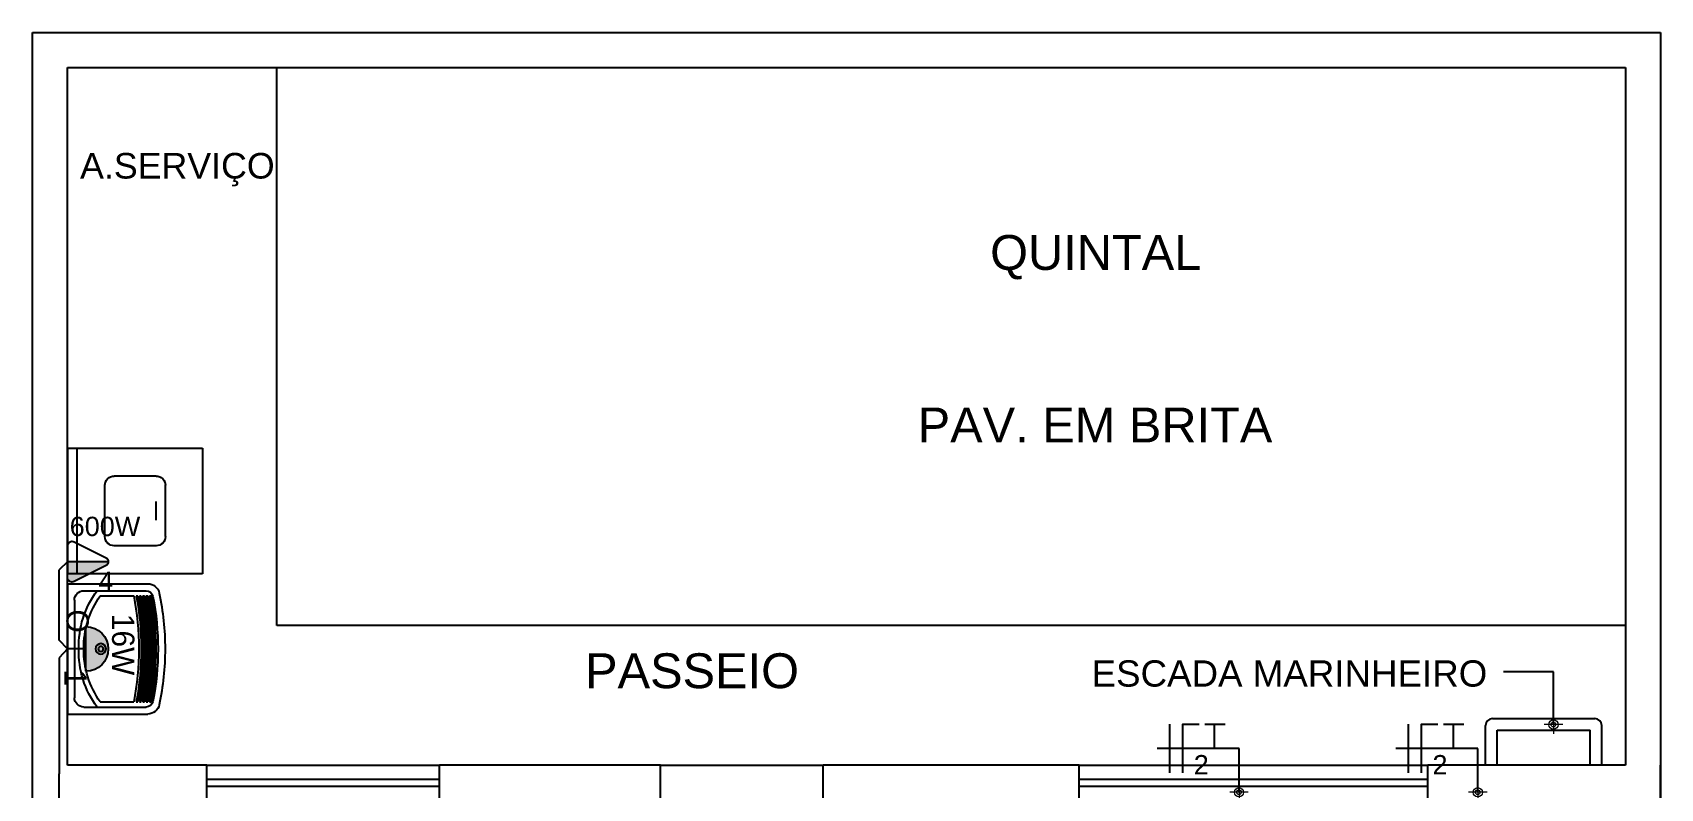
# Model space of a CAD drawing. Header units: millimetres. Extents: x -260 to 5539, y -1903 to 1459.
# Drawn here: x 2390.68 to 2397.68, y 729.89 to 733.14 of the extents above; entities that cross this region are included whole.
import ezdxf

# ---------------------------------------------------------------- set-up
doc = ezdxf.new("R2010")
doc.units = ezdxf.units.MM
for name, color, linetype in [('-HIDRO', 8, 'Continuous'), ('CABO-ILUM', 3, 'Continuous'), ('CABO.ILUMI.SOLO', 6, 'Continuous'), ('ELÉTRICO', 8, 'Continuous'), ('ESQUADRIA', 2, 'Continuous'), ('FIACAO', 1, 'Continuous'), ('LUMINO', 4, 'Continuous'), ('PONTOS_ELETRICOS', 2, 'Continuous')]:
    doc.layers.add(name, color=color, linetype=linetype)
doc.layers.add('COTAS', color=53, linetype='Continuous', lineweight=9)
doc.layers.add('LEGENDA', color=7, linetype='Continuous', lineweight=0)
doc.styles.add('ARIAL', font='arial.ttf', dxfattribs={"height": 2})
doc.styles.add('CARIMBO_DADOS', font='arial.ttf', dxfattribs={"height": 0.1})
doc.styles.add('CENTURY', font='GOTHIC.TTF')
doc.dimstyles.new('COTAS_EXTERNAS', dxfattribs={"dimtxt": 0.1, "dimasz": 0.01, "dimexe": 0, "dimexo": 0, "dimgap": 0.07, "dimtad": 1, "dimzin": 5, "dimdsep": 46, "dimtxsty": 'CARIMBO_DADOS', "dimblk1": 'CIRCULOS', "dimblk2": 'CIRCULOS', "dimsah": 1, "dimcen": 0, "dimse1": 1, "dimse2": 1, "dimclrd": 8, "dimclre": 8, "dimclrt": 230, "dimadec": 0, "dimazin": 0, "dimtfac": 100, "dimtix": 1, "dimtmove": 2, "dimatfit": 3, "dimldrblk": 'CIRCULOS', "dimfxl": 1, "dimtolj": 1, "dimtzin": 5, "dimarcsym": 0})

# ---------------------------------------------------------------- blocks, each defined once
blk = doc.blocks.new('CIRCULOS')
at = {"layer": 'COTAS'}
for p, q in [((-4, 0), (4, 0)), ((0, 4), (0, -4))]:
    blk.add_line(p, q, dxfattribs=at)
for radius in [2, 1]:
    blk.add_circle((0, 0), radius, dxfattribs=at)
blk = doc.blocks.new('MaqLavarRoupas')
at = {"layer": 'ELÉTRICO'}
for p, q in [((-0.27, 0), (-0.27, -0.58)), ((0.27, 0), (-0.27, 0)), ((0.27, -0.58), (0.27, 0)), ((0.27, -0.04), (-0.27, -0.04)), ((-0.15, -0.38), (-0.15, -0.2)), ((0.11, -0.16), (-0.11, -0.16)), ((0.15, -0.38), (0.15, -0.2)), ((0.11, -0.42), (-0.11, -0.42)), ((0.04, -0.38), (-0.04, -0.38)), ((-0.27, -0.58), (0.27, -0.58))]:
    blk.add_line(p, q, dxfattribs=at)
for centre, start, end in [((-0.11, -0.2), 90, 180), ((0.11, -0.2), 0, 90), ((-0.11, -0.38), 180, 270), ((0.11, -0.38), 270, 0)]:
    blk.add_arc(centre, 0.04, start, end, dxfattribs=at)
blk = doc.blocks.new('Tanque02')
at = {"layer": 'ELÉTRICO'}
for p, q in [((-0.28, 0), (0.28, 0)), ((-0.28, 0), (-0.28, -0.346)), ((0.28, 0), (0.28, -0.346)), ((-0.25, -0.07), (-0.25, -0.3379)), ((-0.21, -0.03), (0.21, -0.03)), ((0.25, -0.07), (0.25, -0.3379)), ((-0.2282, -0.1411), (-0.2282, -0.2851)), ((0.2282, -0.1411), (0.2282, -0.2851)), ((-0.2282, -0.2956), (-0.2282, -0.3028)), ((-0.2282, -0.3099), (-0.2282, -0.317)), ((-0.2282, -0.3241), (-0.2282, -0.3313)), ((-0.2282, -0.3384), (-0.2282, -0.3455)), ((0.2282, -0.2956), (0.2282, -0.3028)), ((0.2282, -0.3099), (0.2282, -0.317)), ((0.2282, -0.3241), (0.2282, -0.3313)), ((0.2282, -0.3384), (0.2282, -0.3455)), ((-0.2282, -0.3526), (-0.2282, -0.3598)), ((0.2282, -0.3526), (0.2282, -0.3598))]:
    blk.add_line(p, q, dxfattribs=at)
for radius in [0.0225, 0.011]:
    blk.add_circle((0, -0.1435), radius, dxfattribs=at)
for centre, radius, start, end in [((-0.21, -0.07), 0.04, 90, 180), ((-0.0124, -0.4456), 0.3968, 88.21634, 126.78896), ((0.0124, -0.4456), 0.3968, 53.21104, 91.78366), ((0.21, -0.07), 0.04, 0, 90), ((-0.0048, -0.4581), 0.3878, 89.29631, 125.17971), ((0.0048, -0.4581), 0.3878, 54.82029, 90.70369), ((-0.23, -0.346), 0.05, 180, 258.28678), ((-0.22, -0.3379), 0.03, 180, 258.70177), ((-0.0082, 0.8256), 1.1322, 258.79776, 270.41551), ((-0.0082, 0.8222), 1.1392, 258.86747, 270.41551), ((-0.0082, 0.8222), 1.1462, 258.93632, 270.41551), ((-0.0082, 0.8222), 1.1532, 259.00431, 270.41551), ((-0.0082, 0.8222), 1.1602, 259.07147, 270.41551), ((-0.0082, 0.8222), 1.1672, 259.13781, 270.41551), ((-0.0082, 0.8222), 1.1742, 259.20334, 270.41551), ((-0.0082, 0.8222), 1.1812, 259.26809, 270.41551), ((-0.0082, 0.8222), 1.1882, 259.33205, 270.41551), ((0.0082, 0.8222), 1.1812, 269.58449, 280.73191), ((0.0082, 0.8222), 1.1882, 269.58449, 280.66795), ((0.0082, 0.8222), 1.1672, 269.58449, 280.86219), ((0.0082, 0.8222), 1.1742, 269.58449, 280.79666), ((0.0082, 0.8222), 1.1532, 269.58449, 280.99569), ((0.0082, 0.8222), 1.1602, 269.58449, 280.92853), ((0.0082, 0.8222), 1.1392, 269.58449, 281.13253), ((0.0082, 0.8222), 1.1462, 269.58449, 281.06368), ((0.0082, 0.8256), 1.1322, 269.58449, 281.20224), ((0.22, -0.3379), 0.03, 281.29823, 0), ((0.23, -0.346), 0.05, 281.71322, 0), ((0, 0.7633), 1.1829, 258.28678, 270), ((-0.0082, 0.8222), 1.1952, 259.39526, 270.41551), ((-0.0082, 0.8222), 1.2022, 259.45771, 270.41551), ((0, 0.7633), 1.1529, 258.70177, 270), ((0.0082, 0.8222), 1.1952, 269.58449, 280.60474), ((0.0082, 0.8222), 1.2022, 269.58449, 280.54229), ((0, 0.7633), 1.1529, 270, 281.29823), ((0, 0.7633), 1.1829, 270, 281.71322)]:
    blk.add_arc(centre, radius, start, end, dxfattribs=at)
blk = doc.blocks.new('f_fnt')
at = {"layer": 'FIACAO', "color": 4}
for points in [[(-0.08, -0.15), (-0.08, 0.15)], [(0, -0.15), (0, 0.15), (0.1, 0.15)], [(0.135, 0.15), (0.26, 0.15)], [(0.195, 0), (0.195, 0.15)]]:
    blk.add_lwpolyline(points, dxfattribs=at)
blk = doc.blocks.new('T_tm')
at = {"layer": 'PONTOS_ELETRICOS'}
blk.add_hatch(color=256, dxfattribs=at).paths.add_polyline_path([(0.1751, -0.0179, 0.284079), (0.1862, 0), (0.0109, 0), (0.0109, -0.0676, 0.557537), (0.0398, -0.0855)])
blk.add_line((0.1862, 0), (0.0109, 0), dxfattribs=at)
blk.add_lwpolyline([(0.0109, -0.0676), (0.0109, 0.0676, -0.557537), (0.0398, 0.0855), (0.1751, 0.0179, -0.618034), (0.1751, -0.0179), (0.0398, -0.0855, -0.557537)], format="xyb", close=True, dxfattribs=at)
blk = doc.blocks.new('aran')
h = blk.add_hatch(color=256)
h.set_gradient(color1=(87, 87, 255), color2=(71, 71, 255), tint=1)
h.paths.add_polyline_path([(966.6286, -263.7091, 1), (966.6286, -263.5491)])
for p, q in [((966.6286, -263.5491), (966.6286, -263.7091)), ((966.5754, -263.6291), (966.5622, -263.6291)), ((966.6286, -263.6291), (966.5754, -263.6291))]:
    blk.add_line(p, q)
blk.add_arc((966.6286, -263.6291), 0.08, 270, 90)

msp = doc.modelspace()

# ---------------------------------------------------------------- linework, layer by layer
at = {"layer": '-HIDRO', "ltscale": 0.05}
for p, q in [((2390.679, 708.1402), (2390.679, 733.1402)), ((2390.679, 733.1402), (2397.679, 733.1402)), ((2397.679, 733.1402), (2397.679, 708.1402)), ((2390.829, 729.9902), (2390.829, 732.9902)), ((2390.829, 732.9902), (2397.529, 732.9902)), ((2391.729, 730.5902), (2391.729, 732.9902)), ((2397.529, 732.9902), (2397.529, 729.9902)), ((2397.529, 730.5902), (2391.729, 730.5902)), ((2396.9571, 730.1902), (2397.3971, 730.1902)), ((2396.9271, 729.9902), (2396.9271, 730.1602)), ((2396.9771, 730.1402), (2397.3771, 730.1402)), ((2396.9771, 729.9902), (2396.9771, 730.1402)), ((2397.3771, 729.9902), (2397.3771, 730.1402)), ((2397.4271, 729.9902), (2397.4271, 730.1602)), ((2390.679, 726.8902), (2390.679, 729.9902)), ((2391.429, 729.9902), (2390.829, 729.9902)), ((2390.829, 729.9902), (2390.829, 729.9902)), ((2391.429, 729.8402), (2391.429, 729.9902)), ((2391.429, 729.9902), (2392.429, 729.9902)), ((2393.379, 729.9902), (2392.429, 729.9902)), ((2392.429, 729.8402), (2392.429, 729.9902)), ((2393.379, 729.8402), (2393.379, 729.9902)), ((2393.379, 729.9902), (2394.079, 729.9902)), ((2395.179, 729.9902), (2394.079, 729.9902)), ((2394.079, 729.8402), (2394.079, 729.9902)), ((2395.179, 729.8402), (2395.179, 729.9902)), ((2395.179, 729.9902), (2396.679, 729.9902)), ((2397.529, 729.9902), (2396.679, 729.9902)), ((2396.679, 729.8402), (2396.679, 729.9902)), ((2397.679, 727.0402), (2397.679, 729.9902)), ((2391.429, 729.9302), (2392.429, 729.9302)), ((2391.429, 729.9002), (2392.429, 729.9002)), ((2395.179, 729.9302), (2396.679, 729.9302)), ((2395.179, 729.9002), (2396.679, 729.9002))]:
    msp.add_line(p, q, dxfattribs=at)
for centre, start, end in [((2396.9571, 730.1602), 90, 180), ((2397.3971, 730.1602), 0, 90)]:
    msp.add_arc(centre, 0.03, start, end, dxfattribs=at)
at = {"layer": 'CABO-ILUM'}
for p, q in [((2390.829, 730.8651), (2390.794, 730.8301)), ((2390.794, 730.5275), (2390.794, 730.8301)), ((2390.829, 730.4899), (2390.794, 730.5275)), ((2390.829, 730.4899), (2390.794, 730.4522)), ((2390.794, 730.4522), (2390.794, 729.9526)), ((2390.794, 729.4361), (2390.794, 729.9526))]:
    msp.add_line(p, q, dxfattribs=at)

# ---------------------------------------------------------------- block references
at = {"layer": '-HIDRO', "xscale": -1, "rotation": 90}
msp.add_blockref('MaqLavarRoupas', (2390.8302, 731.0835), dxfattribs=at)
at = {"layer": '-HIDRO', "ltscale": 0.05, "xscale": -1, "rotation": 90}
msp.add_blockref('Tanque02', (2390.829, 730.4902), dxfattribs=at)
at = {"layer": '-HIDRO', "xscale": 0.009999999999990905, "yscale": 0.009999999999990905, "zscale": 0.01, "rotation": 270}
msp.add_blockref('CIRCULOS', (2397.2187, 730.1647), dxfattribs=at)
at = {"layer": 'CABO.ILUMI.SOLO'}
msp.add_blockref('T_tm', (2390.8181, 730.8651), dxfattribs=at)
at = {"layer": 'FIACAO', "xscale": 0.6999999999998181, "yscale": 0.7000000000000028, "zscale": 0.7}
for p in [(2395.6256, 730.0622), (2396.6521, 730.0622)]:
    msp.add_blockref('f_fnt', p, dxfattribs=at)
at = {"layer": 'LUMINO', "xscale": -1.199999999999818, "yscale": 1.199999999999818, "zscale": 1.2, "rotation": 180}
msp.add_blockref('aran', (1230.9544, 414.1352), dxfattribs=at)

# ---------------------------------------------------------------- texts
at = {"layer": '-HIDRO', "attachment_point": 5, "style": 'CARIMBO_DADOS'}
for s, insert, char_height in [('A.SERVIÇO', (2391.3017, 732.5506), 0.11), ('QUINTAL', (2395.2506, 732.174), 0.15), ('PAV. EM BRITA', (2395.2476, 731.4528), 0.15), ('PASSEIO', (2393.5148, 730.3952), 0.15)]:
    msp.add_mtext(s, dxfattribs=dict(at, insert=insert, char_height=char_height))
at = {"layer": '-HIDRO', "insert": (2396.9343, 730.441), "char_height": 0.113, "width": 1.740305, "attachment_point": 3, "style": 'CARIMBO_DADOS'}
msp.add_mtext('\\A1;ESCADA MARINHEIRO', dxfattribs=at)
at = {"layer": 'ESQUADRIA', "lineweight": 20, "style": 'CENTURY'}
for s, p in [('O', (2390.8247, 730.6598)), ('16W', (2391.0208, 730.6407)), ('1', (2390.8151, 730.4022))]:
    msp.add_text(s, height=0.096, rotation=270, dxfattribs=at).set_placement(p)
at = {"layer": 'LEGENDA', "style": 'ARIAL'}
for s, height, p in [('600W', 0.08317, (2390.8387, 730.9752)), ('4', 0.0832, (2390.9613, 730.7384)), ('2', 0.0832, (2395.6722, 729.9505)), ('2', 0.0832, (2396.6987, 729.9505))]:
    msp.add_text(s, height=height, dxfattribs=at).set_placement(p)

# ---------------------------------------------------------------- leaders
at = {"layer": '-HIDRO', "annotation_type": 0, "has_hookline": 1, "hookline_direction": 1, "text_width": 1.6821}
msp.add_leader([(2397.2187, 730.1647), (2397.2187, 730.391), (2397.0043, 730.391)], dimstyle='COTAS_EXTERNAS', override={"dimgap": 0.07, "dimtad": 0, "dimfxl": 0, "dimfxlon": 1, "dimarcsym": 1}, dxfattribs=at)
at = {"color": 0}
for points in [[(2395.8668, 729.8736), (2395.8668, 730.0622), (2395.5149, 730.0622)], [(2396.8933, 729.8736), (2396.8933, 730.0622), (2396.5414, 730.0622)]]:
    msp.add_leader(points, dimstyle='COTAS_EXTERNAS', override={"dimgap": 0.07, "dimtad": 0}, dxfattribs=at)

doc.saveas('drawing.dxf')
